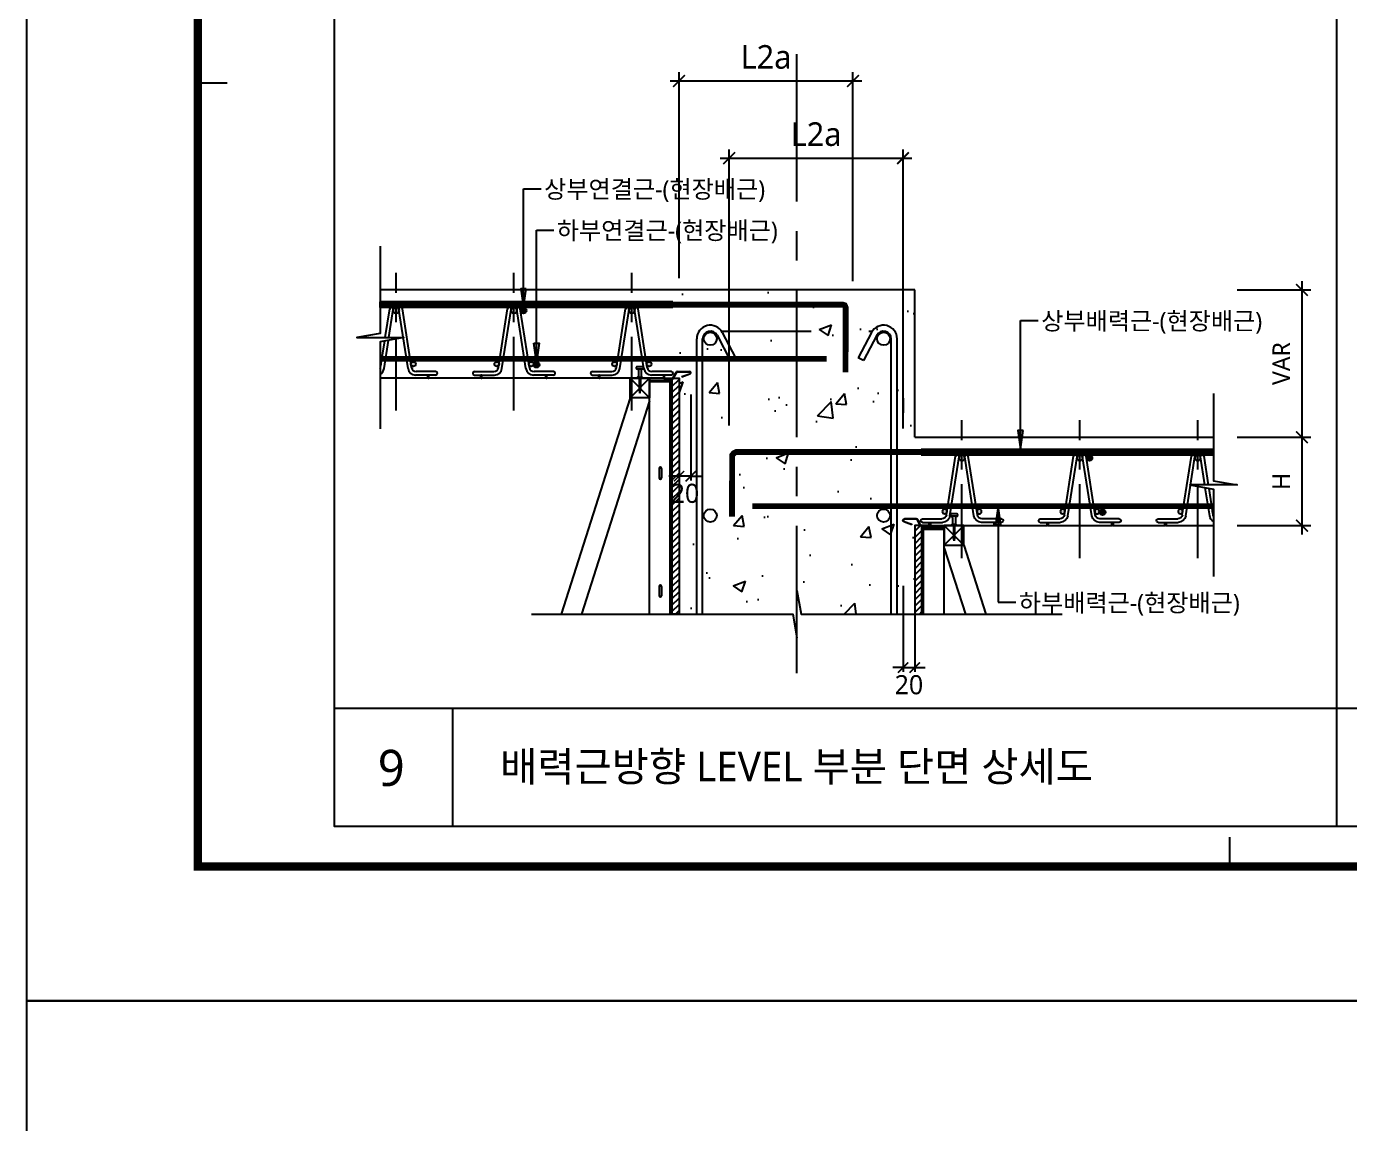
# Model space of a CAD drawing. Extents: x 10983 to 44623, y -18406 to 11294.
# Drawn here: x 10983 to 13227, y -6734 to -4873 of the extents above; entities that cross this region are included whole.
import ezdxf

# ---------------------------------------------------------------- set-up
doc = ezdxf.new("R2010")
doc.units = 0
doc.header["$LTSCALE"] = 100
doc.header["$MEASUREMENT"] = 0
doc.header["$PDMODE"] = 3
doc.header["$PDSIZE"] = 10
for name, pattern in [('CEN', [62, 60, -1, 0, -1]), ('CENTERX2', [4, 2.5, -0.5, 0.5, -0.5]), ('HID', [2.5, 1.5, -1])]:
    doc.linetypes.add(name, pattern=pattern)
doc.layers.get('0').update_dxf_attribs({"linetype": 'CONTINUOUS'})
doc.layers.get('Defpoints').update_dxf_attribs({"color": 165, "linetype": 'CONTINUOUS'})
for name, color, linetype in [('-상부연결근', 4, 'CONTINUOUS'), ('-하부배력근', 3, 'CONTINUOUS'), ('-하부연결근', 4, 'CONTINUOUS'), ('DECK-CEN', 1, 'CEN'), ('DECK-CON', 2, 'CONTINUOUS'), ('DECK-DIM', 255, 'CONTINUOUS'), ('DECK-ETC STEEL', 6, 'CONTINUOUS'), ('DECK-HATCH', 251, 'CONTINUOUS'), ('DECK-LATTICE', 7, 'CONTINUOUS'), ('DECK-MAIN BAR', 2, 'CONTINUOUS'), ('DECK-PG', 4, 'CONTINUOUS'), ('DECK-RC', 251, 'CONTINUOUS'), ('DECK-RC(ETC)', 252, 'CONTINUOUS'), ('DECK-TABLE', 7, 'CONTINUOUS'), ('DECK-TEXT', 7, 'CONTINUOUS'), ('DECK-TITLE TEXT', 3, 'CONTINUOUS'), ('DECK-TRANS', 3, 'CONTINUOUS'), ('form', 7, 'CONTINUOUS')]:
    doc.layers.add(name, color=color, linetype=linetype)
doc.styles.add('SY Panel', font='malgun.ttf')
doc.styles.add('VICON TEXT', font='malgun.ttf')
doc.dimstyles.new('STDECK-DIM', dxfattribs={"dimtxt": 35, "dimasz": 20, "dimexe": 15, "dimexo": 40, "dimgap": 10, "dimtad": 1, "dimdec": 0, "dimtxsty": 'SY Panel', "dimblk": 'ARCHTICK', "dimcen": 2.5, "dimdle": 15, "dimclrd": 7, "dimclre": 7, "dimclrt": 6, "dimadec": 0, "dimazin": 0, "dimtfac": 1, "dimtdec": 0, "dimtmove": 0, "dimatfit": 3, "dimldrblk": 'ARCHTICK', "dimfxl": 1, "dimarcsym": 0})
doc.dimstyles.new('STDECK-DIM 2', dxfattribs={"dimscale": 2.5, "dimtxt": 12, "dimasz": 7, "dimexe": 3, "dimexo": 3, "dimgap": 3, "dimtad": 1, "dimdec": 0, "dimlunit": 6, "dimtxsty": 'VICON TEXT', "dimblk": 'ARCHTICK', "dimcen": 2.5, "dimclrd": 7, "dimclre": 7, "dimclrt": 6, "dimadec": 0, "dimazin": 0, "dimtfac": 1, "dimtdec": 0, "dimtix": 1, "dimtmove": 0, "dimatfit": 3, "dimfxl": 1, "dimarcsym": 0})
pattern_1 = [(45, (-603.847, -5267.392), (-5.303301, 5.303301), [])]

# ---------------------------------------------------------------- blocks, each defined once
blk = doc.blocks.new('_ArchTick')
at = {"color": 0, "linetype": 'ByBlock', "const_width": 0.15}
blk.add_lwpolyline([(-0.5, -0.5), (0.5, 0.5)], dxfattribs=at)
blk = doc.blocks.new('*D262')
at = {"layer": 'DECK-DIM', "color": 7, "lineweight": -2}
for p, q in [((12469.5, -5822.1), (12469.5, -5968.2)), ((12489.5, -5822.1), (12489.5, -5968.2)), ((12469.5, -5960.7), (12452, -5960.7)), ((12469.5, -5960.7), (12489.5, -5960.7)), ((12489.5, -5960.7), (12507, -5960.7))]:
    blk.add_line(p, q, dxfattribs=at)
at = {"layer": 'Defpoints', "color": 0, "ltscale": 0.5}
for p in [(12469.5, -5814.6), (12489.5, -5814.6), (12489.5, -5960.7)]:
    blk.add_point(p, dxfattribs=at)
at = {"layer": 'DECK-DIM', "color": 7, "lineweight": -2, "ltscale": 0.5, "xscale": 17.5, "yscale": 17.5, "zscale": 17.5}
blk.add_blockref('_ArchTick', (12469.5, -5960.7), dxfattribs=at)
at = {"layer": 'DECK-DIM', "color": 7, "lineweight": -2, "ltscale": 0.5, "xscale": 17.5, "yscale": 17.5, "zscale": 17.5, "rotation": 180}
blk.add_blockref('_ArchTick', (12489.5, -5960.7), dxfattribs=at)
at = {"layer": 'DECK-DIM', "color": 6, "ltscale": 0.5, "insert": (12479.5, -5990), "char_height": 32.5, "attachment_point": 5, "style": 'VICON TEXT'}
blk.add_mtext('20', dxfattribs=at)
blk = doc.blocks.new('*D263')
at = {"layer": 'DECK-DIM', "color": 7, "lineweight": -2}
for p, q in [((12089.5, -5497.4), (12089.5, -5643.5)), ((12109.5, -5497.4), (12109.5, -5643.5)), ((12089.5, -5636), (12072, -5636)), ((12109.5, -5636), (12089.5, -5636)), ((12109.5, -5636), (12127, -5636))]:
    blk.add_line(p, q, dxfattribs=at)
at = {"layer": 'Defpoints', "color": 0, "ltscale": 0.5}
for p in [(12089.5, -5489.9), (12109.5, -5489.9), (12089.5, -5636)]:
    blk.add_point(p, dxfattribs=at)
at = {"layer": 'DECK-DIM', "color": 7, "lineweight": -2, "ltscale": 0.5, "xscale": 17.5, "yscale": 17.5, "zscale": 17.5}
blk.add_blockref('_ArchTick', (12089.5, -5636), dxfattribs=at)
at = {"layer": 'DECK-DIM', "color": 7, "lineweight": -2, "ltscale": 0.5, "xscale": 17.5, "yscale": 17.5, "zscale": 17.5, "rotation": 180}
blk.add_blockref('_ArchTick', (12109.5, -5636), dxfattribs=at)
at = {"layer": 'DECK-DIM', "color": 6, "ltscale": 0.5, "insert": (12099.5, -5665.3), "char_height": 32.5, "attachment_point": 5, "style": 'VICON TEXT'}
blk.add_mtext('20', dxfattribs=at)
blk = doc.blocks.new('*D267')
at = {"layer": 'DECK-DIM', "color": 7, "lineweight": -2}
for p, q in [((13146.2, -5554.9), (13146.2, -5734.9)), ((13036.2, -5569.9), (13161.2, -5569.9)), ((13036.2, -5719.9), (13161.2, -5719.9))]:
    blk.add_line(p, q, dxfattribs=at)
at = {"layer": 'Defpoints', "color": 0, "ltscale": 0.5}
for p in [(12996.2, -5569.9), (12996.2, -5719.9), (13146.2, -5719.9)]:
    blk.add_point(p, dxfattribs=at)
at = {"layer": 'DECK-DIM', "color": 7, "lineweight": -2, "ltscale": 0.5, "xscale": 20, "yscale": 20, "zscale": 20}
for p, rotation in [((13146.2, -5569.9), 90), ((13146.2, -5719.9), 270)]:
    blk.add_blockref('_ArchTick', p, dxfattribs=dict(at, rotation=rotation))
at = {"layer": 'DECK-DIM', "color": 6, "ltscale": 0.5, "insert": (13111.2, -5644.9), "char_height": 30, "attachment_point": 5, "rotation": 90, "style": 'SY Panel'}
blk.add_mtext('H', dxfattribs=at)
blk = doc.blocks.new('*D268')
at = {"layer": 'DECK-DIM', "color": 7, "lineweight": -2}
for p, q in [((13146.2, -5304.9), (13146.2, -5584.9)), ((13036.2, -5319.9), (13161.2, -5319.9)), ((13036.2, -5569.9), (13161.2, -5569.9))]:
    blk.add_line(p, q, dxfattribs=at)
at = {"layer": 'Defpoints', "color": 0, "ltscale": 0.5}
for p in [(12996.2, -5319.9), (12996.2, -5569.9), (13146.2, -5569.9)]:
    blk.add_point(p, dxfattribs=at)
at = {"layer": 'DECK-DIM', "color": 7, "lineweight": -2, "ltscale": 0.5, "xscale": 20, "yscale": 20, "zscale": 20}
for p, rotation in [((13146.2, -5319.9), 90), ((13146.2, -5569.9), 270)]:
    blk.add_blockref('_ArchTick', p, dxfattribs=dict(at, rotation=rotation))
at = {"layer": 'DECK-DIM', "color": 6, "ltscale": 0.5, "insert": (13111.2, -5444.9), "char_height": 30, "attachment_point": 5, "rotation": 90, "style": 'SY Panel'}
blk.add_mtext('VAR', dxfattribs=at)
blk = doc.blocks.new('*D317')
at = {"layer": 'DECK-DIM', "color": 7, "lineweight": -2}
for p, q in [((12089.5, -5299.9), (12089.5, -4950.5)), ((12384.5, -5304.9), (12384.5, -4950.5)), ((12074.5, -4965.5), (12399.5, -4965.5))]:
    blk.add_line(p, q, dxfattribs=at)
at = {"layer": 'Defpoints', "color": 0, "ltscale": 0.5}
for p in [(12384.5, -4965.5), (12089.5, -5339.9), (12384.5, -5344.9)]:
    blk.add_point(p, dxfattribs=at)
at = {"layer": 'DECK-DIM', "color": 7, "lineweight": -2, "ltscale": 0.5, "xscale": 20, "yscale": 20, "zscale": 20, "rotation": 180}
blk.add_blockref('_ArchTick', (12089.5, -4965.5), dxfattribs=at)
at = {"layer": 'DECK-DIM', "color": 7, "lineweight": -2, "ltscale": 0.5, "xscale": 20, "yscale": 20, "zscale": 20}
blk.add_blockref('_ArchTick', (12384.5, -4965.5), dxfattribs=at)
at = {"layer": 'DECK-DIM', "color": 6, "ltscale": 0.5, "insert": (12237, -4924.9), "char_height": 40, "attachment_point": 5, "style": 'SY Panel'}
blk.add_mtext('L2a', dxfattribs=at)
blk = doc.blocks.new('*D318')
at = {"layer": 'DECK-DIM', "color": 7, "lineweight": -2}
for p, q in [((12174.5, -5549.9), (12174.5, -5081.5)), ((12469.5, -5554.9), (12469.5, -5081.5)), ((12159.5, -5096.5), (12484.5, -5096.5))]:
    blk.add_line(p, q, dxfattribs=at)
at = {"layer": 'Defpoints', "color": 0, "ltscale": 0.5}
for p in [(12469.5, -5096.5), (12174.5, -5589.9), (12469.5, -5594.9)]:
    blk.add_point(p, dxfattribs=at)
at = {"layer": 'DECK-DIM', "color": 7, "lineweight": -2, "ltscale": 0.5, "xscale": 20, "yscale": 20, "zscale": 20, "rotation": 180}
blk.add_blockref('_ArchTick', (12174.5, -5096.5), dxfattribs=at)
at = {"layer": 'DECK-DIM', "color": 7, "lineweight": -2, "ltscale": 0.5, "xscale": 20, "yscale": 20, "zscale": 20}
blk.add_blockref('_ArchTick', (12469.5, -5096.5), dxfattribs=at)
at = {"layer": 'DECK-DIM', "color": 6, "ltscale": 0.5, "insert": (12322, -5055.9), "char_height": 40, "attachment_point": 5, "style": 'SY Panel'}
blk.add_mtext('L2a', dxfattribs=at)
blk = doc.blocks.new('tg4')
at = {"layer": 'DECK-MAIN BAR'}
h = blk.add_hatch(color=256, dxfattribs=at)
h.dxf.hatch_style = 1
h.paths.add_polyline_path([(7710.5, 42136.7, 0.414214), (7705.5, 42131.7, 0.414214), (7710.5, 42126.7)])
h.paths.add_polyline_path([(7735.8, 42040.8, 1), (7743.8, 42040.8, 1)])
h.paths.add_polyline_path([(7710.5, 42136.7), (7710.5, 42126.7, 0.414214), (7715.5, 42131.7, 0.414214)])
edge = h.paths.add_edge_path()
edge.add_line((7683.8, 42043.8), (7683.8, 42037.7))
edge.add_arc((7681.2, 42040.7), 4, 310.4298, 409.5702)
h = blk.add_hatch(color=256, dxfattribs=at)
h.dxf.hatch_style = 1
h.paths.add_polyline_path([(7877.2, 42040.7, 1), (7885.2, 42040.7, 1)])
h.paths.add_polyline_path([(7910.5, 42136.7, 0.414214), (7905.5, 42131.7, 0.414214), (7910.5, 42126.7)])
h.paths.add_polyline_path([(7935.8, 42040.8, 1), (7943.8, 42040.8, 1)])
h.paths.add_polyline_path([(7910.5, 42136.7), (7910.5, 42126.7, 0.414214), (7915.5, 42131.7, 0.414214)])
h = blk.add_hatch(color=256, dxfattribs=at)
h.dxf.hatch_style = 1
h.paths.add_polyline_path([(8077.2, 42040.7, 1), (8085.2, 42040.7, 1)])
h.paths.add_polyline_path([(8110.5, 42136.7, 0.414214), (8105.5, 42131.7, 0.414214), (8110.5, 42126.7)])
h.paths.add_polyline_path([(8135.8, 42040.8, 1), (8143.8, 42040.8, 1)])
h.paths.add_polyline_path([(8110.5, 42136.7), (8110.5, 42126.7, 0.414214), (8115.5, 42131.7, 0.414214)])
at = {"layer": 'DECK-CEN', "linetype": 'CENTERX2', "ltscale": 0.5}
for p, q in [((7710.5, 41961.8), (7710.5, 42195.4)), ((7910.5, 41961.8), (7910.5, 42195.4)), ((8110.5, 41961.8), (8110.5, 42195.4))]:
    blk.add_line(p, q, dxfattribs=at)
at = {"layer": 'DECK-LATTICE', "ltscale": 0.5}
for p, q in [((8179.9, 42146.7), (7683.8, 42146.7)), ((8179.9, 42136.7), (7683.8, 42136.7)), ((7692.2, 42085.7), (7699.7, 42134.3)), ((7698.3, 42085.7), (7705.7, 42133.6)), ((7730.8, 42033.2), (7715.2, 42133.6)), ((7736.6, 42035), (7721.2, 42134.3)), ((7884.3, 42035), (7899.7, 42134.3)), ((7890.1, 42033.2), (7905.7, 42133.6)), ((7930.8, 42033.2), (7915.2, 42133.6)), ((7936.6, 42035), (7921.2, 42134.3)), ((8084.3, 42035), (8099.7, 42134.3)), ((8090.1, 42033.2), (8105.7, 42133.6)), ((8130.8, 42033.2), (8115.2, 42133.6)), ((8136.6, 42035), (8121.2, 42134.3)), ((7684.3, 42035), (7691.3, 42080)), ((7690.1, 42033.2), (7697.6, 42081.1)), ((7777.5, 42022.2), (7743.7, 42022.2)), ((7777.5, 42028.2), (7744.5, 42028.2)), ((7843.5, 42028.2), (7876.4, 42028.2)), ((7843.5, 42022.2), (7877.3, 42022.2)), ((7977.5, 42022.2), (7943.7, 42022.2)), ((7977.5, 42028.2), (7944.5, 42028.2)), ((8043.5, 42028.2), (8076.4, 42028.2)), ((8043.5, 42022.2), (8077.3, 42022.2)), ((8177.5, 42022.2), (8143.7, 42022.2)), ((8177.5, 42028.2), (8144.5, 42028.2))]:
    blk.add_line(p, q, dxfattribs=at)
for centre, radius, start, end in [((7702.7, 42133.7), 3.01, 349.5852, 169.9415), ((7718.2, 42133.7), 3.01, 10.0585, 190.4148), ((7902.7, 42133.7), 3.01, 349.5852, 169.9415), ((7918.2, 42133.7), 3.01, 10.0585, 190.4148), ((8102.7, 42133.7), 3.01, 349.5852, 169.9415), ((8118.2, 42133.7), 3.01, 10.0585, 190.4148), ((7676.4, 42036.2), 8, 336.4782, 351.1777), ((7677.3, 42035.2), 13, 299.8906, 351.1777), ((7743.7, 42035.2), 13, 188.8223, 270), ((7744.5, 42036.2), 8, 188.8223, 270), ((7777.5, 42025.2), 3, 270, 90), ((7843.5, 42025.2), 3, 90, 270), ((7876.4, 42036.2), 8, 270, 351.1777), ((7877.3, 42035.2), 13, 270, 351.1777), ((7943.7, 42035.2), 13, 188.8223, 270), ((7944.5, 42036.2), 8, 188.8223, 270), ((7977.5, 42025.2), 3, 270, 90), ((8043.5, 42025.2), 3, 90, 270), ((8076.4, 42036.2), 8, 270, 351.1777), ((8077.3, 42035.2), 13, 270, 351.1777), ((8143.7, 42035.2), 13, 188.8223, 270), ((8144.5, 42036.2), 8, 188.8223, 270), ((8177.5, 42025.2), 3, 270, 90)]:
    blk.add_arc(centre, radius, start, end, dxfattribs=at)
at = {"layer": 'DECK-MAIN BAR', "ltscale": 0.5}
for centre, radius in [((7710.5, 42131.7), 5), ((7910.5, 42131.7), 5), ((8110.5, 42131.7), 5), ((7739.8, 42040.8), 4), ((7881.2, 42040.7), 4), ((7939.8, 42040.8), 4), ((8081.2, 42040.7), 4), ((8139.8, 42040.8), 4)]:
    blk.add_circle(centre, radius, dxfattribs=at)
blk.add_arc((7681.2, 42040.7), 4, 310.4298, 49.5702, dxfattribs=at)
at = {"layer": 'DECK-PG', "ltscale": 0.5}
for p, q in [((7764.7, 42017.2), (7683.8, 42017.2)), ((7765, 42016.7), (7683.8, 42016.7)), ((7855, 42016.7), (7766, 42016.7)), ((7854.7, 42017.2), (7766.2, 42017.2)), ((7965, 42016.7), (7856, 42016.7)), ((7964.7, 42017.2), (7856.2, 42017.2)), ((8055, 42016.7), (7966, 42016.7)), ((8054.7, 42017.2), (7966.2, 42017.2)), ((8165, 42016.7), (8056, 42016.7)), ((8164.7, 42017.2), (8056.2, 42017.2))]:
    blk.add_line(p, q, dxfattribs=at)
at = {"layer": 'DECK-PG'}
for p, q in [((7764, 42021.2), (7764, 42018.7)), ((7764.5, 42018.7), (7764.5, 42021.2)), ((7765, 42021.2), (7765, 42017.5)), ((7765, 42018.7), (7765, 42020.7)), ((7765.5, 42021.2), (7765.5, 42017.2)), ((7766, 42017.5), (7766, 42021.2)), ((7854, 42021.2), (7854, 42018.7)), ((7854.5, 42018.7), (7854.5, 42021.2)), ((7855, 42021.2), (7855, 42017.5)), ((7855, 42018.7), (7855, 42020.7)), ((7855.5, 42021.2), (7855.5, 42017.2)), ((7856, 42017.5), (7856, 42021.2)), ((7964, 42021.2), (7964, 42018.7)), ((7964.5, 42018.7), (7964.5, 42021.2)), ((7965, 42021.2), (7965, 42017.5)), ((7965, 42018.7), (7965, 42020.7)), ((7965.5, 42021.2), (7965.5, 42017.2)), ((7966, 42017.5), (7966, 42021.2)), ((8054, 42021.2), (8054, 42018.7)), ((8054.5, 42018.7), (8054.5, 42021.2)), ((8055, 42021.2), (8055, 42017.5)), ((8055, 42018.7), (8055, 42020.7)), ((8055.5, 42021.2), (8055.5, 42017.2)), ((8056, 42017.5), (8056, 42021.2)), ((8164, 42021.2), (8164, 42018.7)), ((8164.5, 42018.7), (8164.5, 42021.2)), ((8165, 42021.2), (8165, 42017.5)), ((8165, 42018.7), (8165, 42020.7)), ((8165.5, 42021.2), (8165.5, 42017.2)), ((8166, 42017.5), (8166, 42021.2)), ((8166, 42016.7), (8179.9, 42016.7)), ((8166.2, 42017.2), (8179.9, 42017.2)), ((8180.8, 42017.8), (8186.1, 42027.5)), ((8181.3, 42017.5), (8186.6, 42027.2)), ((8187.4, 42028.2), (8208.1, 42028.2)), ((8187.4, 42027.7), (8208.1, 42027.7)), ((8208.7, 42023.9), (8195.4, 42019.1)), ((8208.6, 42023.9), (8195.4, 42019.1)), ((8195.4, 42019.1), (8195.5, 42018.6)), ((8208.9, 42023.5), (8195.5, 42018.6))]:
    blk.add_line(p, q, dxfattribs=at)
for centre, radius, start, end in [((7765, 42021.2), 1, 0, 180), ((7765, 42021.2), 1, 0, 180), ((7764.5, 42018.7), 0.5, 180, 0), ((7765, 42021.2), 0.5, 0, 180), ((7764.7, 42017.5), 0.25, 270, 0), ((7765, 42017.2), 0.5, 270, 0), ((7766, 42017.2), 0.5, 180, 270), ((7766.2, 42017.5), 0.25, 180, 270), ((7855, 42021.2), 1, 0, 180), ((7855, 42021.2), 1, 0, 180), ((7854.5, 42018.7), 0.5, 180, 0), ((7855, 42021.2), 0.5, 0, 180), ((7854.7, 42017.5), 0.25, 270, 0), ((7855, 42017.2), 0.5, 270, 0), ((7856, 42017.2), 0.5, 180, 270), ((7856.2, 42017.5), 0.25, 180, 270), ((7965, 42021.2), 1, 0, 180), ((7965, 42021.2), 1, 0, 180), ((7964.5, 42018.7), 0.5, 180, 0), ((7965, 42021.2), 0.5, 0, 180), ((7964.7, 42017.5), 0.25, 270, 0), ((7965, 42017.2), 0.5, 270, 0), ((7966, 42017.2), 0.5, 180, 270), ((7966.2, 42017.5), 0.25, 180, 270), ((8055, 42021.2), 1, 0, 180), ((8055, 42021.2), 1, 0, 180), ((8054.5, 42018.7), 0.5, 180, 0), ((8055, 42021.2), 0.5, 0, 180), ((8054.7, 42017.5), 0.25, 270, 0), ((8055, 42017.2), 0.5, 270, 0), ((8056, 42017.2), 0.5, 180, 270), ((8056.2, 42017.5), 0.25, 180, 270), ((8165, 42021.2), 1, 0, 180), ((8165, 42021.2), 1, 0, 180), ((8164.5, 42018.7), 0.5, 180, 0), ((8165, 42021.2), 0.5, 0, 180), ((8164.7, 42017.5), 0.25, 270, 0), ((8165, 42017.2), 0.5, 270, 0), ((8166, 42017.2), 0.5, 180, 270), ((8166.2, 42017.5), 0.25, 180, 270), ((8179.9, 42018.3), 1.05, 270, 331.3895), ((8179.9, 42018.3), 1.55, 270, 331.3895), ((8187.4, 42026.8), 1.46, 90, 151.3895), ((8187.4, 42026.8), 0.955, 90, 151.3895), ((8208.1, 42025.8), 2.46, 290, 90), ((8208.1, 42025.8), 1.96, 290, 90)]:
    blk.add_arc(centre, radius, start, end, dxfattribs=at)

msp = doc.modelspace()

# ---------------------------------------------------------------- hatches: boundary and pattern name
at = {"layer": '-상부연결근', "linetype": 'ByBlock'}
h = msp.add_hatch(color=0, dxfattribs=at)
h.paths.add_polyline_path([(11830.3, -5318.4), (11825.6, -5318.4), (11825.6, -5349.9)])
h.paths.add_polyline_path([(11825.6, -5318.4), (11820.9, -5318.4), (11825.6, -5349.9)])
at = {"layer": '-상부연결근'}
h = msp.add_hatch(color=256, dxfattribs=at)
h.dxf.hatch_style = 1
h.paths.add_polyline_path([(11830.6, -5354.9, 1), (11820.6, -5354.9, 1)])
h = msp.add_hatch(color=256, dxfattribs=at)
h.dxf.hatch_style = 1
h.paths.add_polyline_path([(12790.6, -5604.9, 1), (12780.6, -5604.9, 1)])
at = {"layer": '-하부배력근', "linetype": 'ByBlock'}
h = msp.add_hatch(color=0, dxfattribs=at)
h.paths.add_polyline_path([(12626.1, -5718.3), (12630.8, -5718.3), (12630.8, -5686.9)])
h.paths.add_polyline_path([(12630.8, -5718.3), (12635.5, -5718.3), (12630.8, -5686.9)])
at = {"layer": '-하부연결근', "linetype": 'ByBlock'}
h = msp.add_hatch(color=0, dxfattribs=at)
h.paths.add_polyline_path([(11847.8, -5441.8), (11847.8, -5410.4), (11843.1, -5410.4)])
h.paths.add_polyline_path([(11847.8, -5441.8), (11852.5, -5410.4), (11847.8, -5410.4)])
at = {"layer": '-하부연결근'}
h = msp.add_hatch(color=256, dxfattribs=at)
h.dxf.hatch_style = 1
h.paths.add_polyline_path([(11852.8, -5446.8, 1), (11842.8, -5446.8, 1)])
h = msp.add_hatch(color=256, dxfattribs=at)
h.dxf.hatch_style = 1
h.paths.add_polyline_path([(12812.9, -5696.9, 1), (12802.9, -5696.9, 1)])
at = {"linetype": 'ByBlock'}
h = msp.add_hatch(color=256, dxfattribs=at)
h.paths.add_polyline_path([(12673.5, -5558.4), (12668.8, -5558.4), (12668.8, -5589.9)])
h.paths.add_polyline_path([(12668.8, -5558.4), (12664.1, -5558.4), (12668.8, -5589.9)])
at = {"layer": 'DECK-HATCH'}
h = msp.add_hatch(dxfattribs=at)
h.set_pattern_fill('AR-CONC', color=256, scale=30, style=0)
h.set_pattern_definition([(50, (-603.85, -5267.4), (215.178, -18.8256), [22.5, -247.5]), (355, (-603.85, -5267.4), (-41.6254, 225.6576), [18, -198]), (100.4514, (-585.92, -5268.96), (173.5527, 206.832), [19.122, -210.3426]), (46.1842, (-603.85, -5207.4), (320.1724, -49.656), [33.75, -371.25]), (96.6356, (-577.17, -5211.53), (280.3986, 292.2356), [28.683, -315.514]), (351.1842, (-603.85, -5207.4), (280.399, 292.2356), [27, -297]), (21, (-573.85, -5222.4), (179.072, -120.7857), [22.5, -247.5]), (326, (-573.85, -5222.4), (72.9946, 217.545), [18, -198]), (71.4514, (-558.92, -5232.46), (252.0667, 96.7593), [19.122, -210.3426]), (37.5, (-603.85, -5267.39), (3.64796, 99.86816), [0, -195.6, 0, -201, 0, -198.75]), (7.5, (-603.85, -5267.39), (78.9209, 118.3235), [0, -114.6, 0, -191.1, 0, -75.75]), (327.5, (-670.75, -5267.39), (160.14673, -6.76646), [0, -75, 0, -234, 0, -310.5]), (317.5, (-700.75, -5267.39), (174.9559, 30.0315), [0, -97.5, 0, -155.4, 0, -220.5])])
h.paths.add_polyline_path([(12289.5, -5319.9), (12089.5, -5319.9), (12089.5, -5870), (12282.4, -5870), (12289.5, -5910), (12289.5, -5830)])
h.paths.add_polyline_path([(12489.5, -5319.9), (12289.5, -5319.9), (12289.5, -5830), (12296.5, -5870), (12489.5, -5870)])
at = {"layer": 'DECK-HATCH', "linetype": 'ByBlock'}
h = msp.add_hatch(dxfattribs=at)
h.set_pattern_fill('ANSI31', color=256, scale=60, style=0)
h.set_pattern_definition(pattern_1)
h.paths.add_polyline_path([(12089.5, -5469.9), (12077.5, -5469.9), (12077.5, -5870), (12089.5, -5870)])
h.paths.add_polyline_path([(12070.2, -5588.5), (12128.8, -5588.5), (12128.8, -5633.5), (12070.2, -5633.5)], flags=9)
h = msp.add_hatch(dxfattribs=at)
h.set_pattern_fill('ANSI31', color=256, scale=60, style=0)
h.set_pattern_definition(pattern_1)
h.paths.add_polyline_path([(12501.5, -5719.9), (12489.5, -5719.9), (12489.5, -5870), (12501.5, -5870)])

# ---------------------------------------------------------------- linework, layer by layer
at = {"layer": '-상부연결근', "color": 0, "linetype": 'ByBlock'}
for p, q in [((11825.6, -5148.3), (11855.6, -5148.3)), ((11825.6, -5349.9), (11825.6, -5148.3))]:
    msp.add_line(p, q, dxfattribs=at)
msp.add_lwpolyline([(11830.3, -5318.4), (11820.9, -5318.4), (11825.6, -5349.9), (11830.3, -5318.4)], dxfattribs=at)
at = {"layer": '-상부연결근'}
for centre in [(11825.6, -5354.9), (12785.6, -5604.9)]:
    msp.add_circle(centre, 5, dxfattribs=at)
at = {"layer": '-하부배력근', "color": 0, "linetype": 'ByBlock'}
for p, q in [((12630.8, -5686.9), (12630.8, -5850)), ((12630.8, -5850), (12660.8, -5850))]:
    msp.add_line(p, q, dxfattribs=at)
at = {"layer": '-하부배력근', "ltscale": 0.5, "const_width": 10}
for points in [[(11582.8, -5436.9), (12340.2, -5436.9)], [(12996.2, -5686.9), (12214, -5686.9)]]:
    msp.add_lwpolyline(points, dxfattribs=at)
at = {"layer": '-하부배력근', "color": 0, "linetype": 'ByBlock'}
msp.add_lwpolyline([(12626.1, -5718.3), (12635.5, -5718.3), (12630.8, -5686.9), (12626.1, -5718.3)], dxfattribs=at)
at = {"layer": '-하부연결근', "color": 0, "linetype": 'ByBlock'}
for p, q in [((11847.8, -5218.4), (11877, -5218.4)), ((11847.8, -5441.8), (11847.8, -5218.4))]:
    msp.add_line(p, q, dxfattribs=at)
msp.add_lwpolyline([(11843.1, -5410.4), (11852.5, -5410.4), (11847.8, -5441.8), (11843.1, -5410.4)], dxfattribs=at)
at = {"layer": '-하부연결근'}
for centre in [(11847.8, -5446.8), (12807.9, -5696.9)]:
    msp.add_circle(centre, 5, dxfattribs=at)
at = {"linetype": 'ByBlock'}
for p, q in [((12668.8, -5589.9), (12668.8, -5371.8)), ((12668.8, -5371.8), (12698.8, -5371.8))]:
    msp.add_line(p, q, dxfattribs=at)
msp.add_lwpolyline([(12673.5, -5558.4), (12664.1, -5558.4), (12668.8, -5589.9), (12673.5, -5558.4)], dxfattribs=at)
at = {"layer": 'DECK-CEN', "linetype": 'CENTERX2'}
msp.add_line((12289.5, -5970), (12289.5, -4898), dxfattribs=at)
at = {"layer": 'DECK-CON'}
for p, q in [((12489.5, -5319.9), (11582.8, -5319.9)), ((12489.5, -5569.9), (12489.5, -5319.9)), ((12489.5, -5569.9), (12996.2, -5569.9))]:
    msp.add_line(p, q, dxfattribs=at)
for points in [[(11582.8, -5245.9), (11582.8, -5393.8), (11542.8, -5400.9), (11622.8, -5400.9), (11582.8, -5407.9), (11582.8, -5555.9)], [(12996.2, -5495.9), (12996.2, -5643.8), (13036.2, -5650.9), (12956.2, -5650.9), (12996.2, -5657.9), (12996.2, -5805.9)], [(11839.5, -5870), (12282.4, -5870), (12289.5, -5910), (12289.5, -5830), (12296.5, -5870), (12739.5, -5870)]]:
    msp.add_lwpolyline(points, dxfattribs=at)
for points in [[(12077.5, -5469.9), (12089.5, -5469.9), (12089.5, -5870), (12077.5, -5870)], [(12501.5, -5719.9), (12489.5, -5719.9), (12489.5, -5870), (12501.5, -5870)]]:
    msp.add_lwpolyline(points, close=True, dxfattribs=at)
at = {"layer": 'DECK-DIM', "color": 7}
for p, q in [((12089.5, -5503.7), (12089.5, -5528.7)), ((12469.5, -5503.7), (12469.5, -5528.7))]:
    msp.add_line(p, q, dxfattribs=at)
at = {"layer": 'DECK-ETC STEEL'}
for points in [[(12074.5, -5469.9), (12077.5, -5469.9), (12077.5, -5870), (12074.5, -5870), (12074.5, -5475.9), (12039.5, -5475.9), (12039.5, -5472.9), (12074.5, -5472.9), (12074.5, -5469.9), (12077.5, -5469.9)], [(12504.5, -5719.9), (12501.5, -5719.9), (12501.5, -5870), (12504.5, -5870), (12504.5, -5725.9), (12539.5, -5725.9), (12539.5, -5722.9), (12504.5, -5722.9), (12504.5, -5719.9), (12501.5, -5719.9)]]:
    msp.add_lwpolyline(points, dxfattribs=at)
at = {"layer": 'DECK-RC'}
for p, q in [((12119.5, -5870), (12119.5, -5402.9)), ((12129.5, -5870), (12129.5, -5402.9)), ((12154, -5396.8), (12176.5, -5439.8)), ((12162.9, -5392.2), (12185.3, -5435.2)), ((12416.1, -5392.2), (12393.6, -5435.2)), ((12425, -5396.8), (12402.5, -5439.8)), ((12449.5, -5870), (12449.5, -5402.9)), ((12459.5, -5870), (12459.5, -5402.9)), ((12176.5, -5439.8), (12185.3, -5435.2)), ((12402.5, -5439.8), (12393.6, -5435.2))]:
    msp.add_line(p, q, dxfattribs=at)
at = {"layer": 'DECK-RC', "linetype": 'HID'}
msp.add_line((12161.4, -5389.9), (12417.5, -5389.9), dxfattribs=at)
at = {"layer": 'DECK-RC'}
for centre in [(12142.5, -5402.9), (12436.5, -5402.9), (12142.5, -5702.9), (12436.5, -5702.9)]:
    msp.add_circle(centre, 11, dxfattribs=at)
for centre, radius, start, end in [((12142.5, -5402.9), 23, 27.5898, 180), ((12436.5, -5402.9), 23, 0, 152.4102), ((12142.5, -5402.9), 13, 27.5824, 180), ((12436.5, -5402.9), 13, 0, 152.4176)]:
    msp.add_arc(centre, radius, start, end, dxfattribs=at)
at = {"layer": 'DECK-RC(ETC)'}
for p, q in [((12017, -5450.9), (12017, -5452.9)), ((12018, -5449.9), (12028, -5449.9)), ((12018, -5453.9), (12028, -5453.9)), ((12029, -5450.9), (12029, -5452.9)), ((12039.5, -5502.9), (12006.5, -5469.9)), ((12006.5, -5502.9), (12039.5, -5469.9)), ((12019, -5468.5), (12019, -5469.3)), ((12019.6, -5467.9), (12020.1, -5467.9)), ((12019.6, -5469.9), (12026.4, -5469.9)), ((12020.1, -5467.9), (12025.9, -5467.9)), ((12020.7, -5456.2), (12020.7, -5466.6)), ((12022, -5467.9), (12024, -5467.9)), ((12022, -5469.9), (12022, -5490.4)), ((12024, -5469.9), (12024, -5490.4)), ((12025.3, -5456.2), (12025.3, -5466.6)), ((12025.9, -5467.9), (12026.4, -5467.9)), ((12027, -5468.5), (12027, -5469.3)), ((12039.5, -5870), (12039.5, -5475.9)), ((12022, -5490.4), (12023, -5495.4)), ((12023, -5495.4), (12024, -5490.4)), ((12006.5, -5502.9), (11889.5, -5870)), ((12039.5, -5508), (11924.1, -5870)), ((12056, -5622.9), (12056, -5638.9)), ((12060, -5622.9), (12060, -5638.9)), ((12550, -5700.9), (12550, -5702.9)), ((12561, -5699.9), (12551, -5699.9)), ((12562, -5700.9), (12562, -5702.9)), ((12539.5, -5752.9), (12572.5, -5719.9)), ((12572.5, -5752.9), (12539.5, -5719.9)), ((12561, -5703.9), (12551, -5703.9)), ((12552, -5718.5), (12552, -5719.3)), ((12553.1, -5717.9), (12552.6, -5717.9)), ((12559.4, -5719.9), (12552.6, -5719.9)), ((12558.9, -5717.9), (12553.1, -5717.9)), ((12553.7, -5706.2), (12553.7, -5716.6)), ((12557, -5717.9), (12555, -5717.9)), ((12555, -5719.9), (12555, -5740.4)), ((12557, -5719.9), (12557, -5740.4)), ((12558.3, -5706.2), (12558.3, -5716.6)), ((12559.4, -5717.9), (12558.9, -5717.9)), ((12560, -5718.5), (12560, -5719.3)), ((12539.5, -5870), (12539.5, -5725.9)), ((12556, -5745.4), (12555, -5740.4)), ((12557, -5740.4), (12556, -5745.4)), ((12539.5, -5758), (12575.2, -5870)), ((12572.5, -5752.9), (12609.8, -5870)), ((12056, -5822.9), (12056, -5838.9)), ((12060, -5822.9), (12060, -5838.9))]:
    msp.add_line(p, q, dxfattribs=at)
for points in [[(12006.5, -5469.9), (12039.5, -5469.9), (12039.5, -5502.9), (12006.5, -5502.9), (12006.5, -5469.9)], [(12572.5, -5719.9), (12539.5, -5719.9), (12539.5, -5752.9), (12572.5, -5752.9), (12572.5, -5719.9)]]:
    msp.add_lwpolyline(points, dxfattribs=at)
for centre, radius, start, end in [((12018, -5450.9), 1, 90, 180), ((12018, -5452.9), 1, 180, 270), ((12017.9, -5456.6), 2.75, 7.7709, 89.4479), ((12028, -5456.6), 2.75, 90.5521, 172.2291), ((12028, -5450.9), 1, 0, 90), ((12028, -5452.9), 1, 270, 0), ((12019.6, -5468.5), 0.6, 90, 180), ((12019.6, -5469.3), 0.6, 180, 270), ((12019.3, -5466.5), 1.39, 281.7725, 355.1369), ((12026.7, -5466.5), 1.39, 184.8631, 258.2275), ((12026.4, -5468.5), 0.6, 0, 90), ((12026.4, -5469.3), 0.6, 270, 0), ((12058, -5622.9), 2, 0, 180), ((12058, -5622.9), 2, 0, 180), ((12058, -5638.9), 2, 180, 0), ((12551, -5700.9), 1, 90, 180), ((12561, -5700.9), 1, 0, 90), ((12551, -5702.9), 1, 180, 270), ((12550.9, -5706.6), 2.75, 7.7709, 89.4479), ((12552.6, -5718.5), 0.6, 90, 180), ((12552.6, -5719.3), 0.6, 180, 270), ((12552.3, -5716.5), 1.39, 281.7725, 355.1369), ((12561, -5706.6), 2.75, 90.5521, 172.2291), ((12559.7, -5716.5), 1.39, 184.8631, 258.2275), ((12559.4, -5718.5), 0.6, 0, 90), ((12559.4, -5719.3), 0.6, 270, 0), ((12561, -5702.9), 1, 270, 0), ((12058, -5822.9), 2, 0, 180), ((12058, -5822.9), 2, 0, 180), ((12058, -5838.9), 2, 180, 0)]:
    msp.add_arc(centre, radius, start, end, dxfattribs=at)
at = {"layer": 'DECK-TABLE', "ltscale": 0.5}
for p, q in [((13205.1, -1280.1), (13205.1, -6230.1)), ((18305.1, -6030.1), (11505.1, -6030.1)), ((11705.1, -6030.1), (11705.1, -6230.1))]:
    msp.add_line(p, q, dxfattribs=at)
msp.add_lwpolyline([(11505.1, -1280.1), (18305.1, -1280.1), (18305.1, -6230.1), (11505.1, -6230.1)], close=True, dxfattribs=at)
at = {"layer": 'DECK-TRANS'}
for p, q in [((11582.8, -5349.9), (11582.8, -5339.9)), ((12996.2, -5599.9), (12996.2, -5589.9))]:
    msp.add_line(p, q, dxfattribs=at)
at = {"layer": 'DECK-TRANS', "ltscale": 0.5, "const_width": 10}
for points in [[(11582.8, -5344.9), (12367.2, -5344.9), (12370.6, -5346.1), (12372.2, -5349.9), (12371.9, -5459.9)], [(12996.2, -5594.9), (12186.6, -5594.9), (12182.5, -5597), (12179.6, -5600.5), (12179.5, -5704.9)]]:
    msp.add_lwpolyline(points, dxfattribs=at)
at = {"layer": 'Defpoints'}
for points in [[(10982.5, -6526.2), (19392.5, -6526.2), (19392.5, -586.2), (10982.5, -586.2)], [(10982.5, -12466.3), (19392.5, -12466.3), (19392.5, -6526.2), (10982.5, -6526.2)]]:
    msp.add_lwpolyline(points, close=True, dxfattribs=at)
at = {"layer": 'form', "color": 30}
for p, q in [((11273.2, -4968.8), (11323.2, -4968.8)), ((13023.9, -6298.4), (13023.9, -6248.4))]:
    msp.add_line(p, q, dxfattribs=at)
at = {"layer": 'form', "color": 30, "const_width": 14.2}
msp.add_lwpolyline([(11273.2, -980.1), (11273.2, -6298.4), (19226.8, -6298.4), (19226.8, -980.1)], close=True, dxfattribs=at)

# ---------------------------------------------------------------- block references
at = {"layer": 'DECK-LATTICE'}
msp.add_blockref('tg4', (3899, -47486.6), dxfattribs=at)
at = {"layer": 'DECK-LATTICE', "xscale": -1}
msp.add_blockref('tg4', (20679.9, -47736.6), dxfattribs=at)

# ---------------------------------------------------------------- texts
at = {"layer": '-상부연결근', "color": 0, "style": 'VICON TEXT'}
msp.add_text('상부연결근-(현장배근)', height=30, dxfattribs=at).set_placement((11860.7, -5164.1))
at = {"layer": '-하부배력근', "color": 0, "style": 'VICON TEXT'}
msp.add_text('하부배력근-(현장배근)', height=30, dxfattribs=at).set_placement((12665.9, -5865.8))
at = {"layer": '-하부연결근', "color": 0, "style": 'VICON TEXT'}
msp.add_text('하부연결근-(현장배근)', height=30, dxfattribs=at).set_placement((11882.1, -5234.2))
at = {"layer": 'DECK-TEXT', "style": 'VICON TEXT'}
msp.add_text('상부배력근-(현장배근)', height=30, dxfattribs=at).set_placement((12703.9, -5387.6))
at = {"layer": 'DECK-TITLE TEXT', "color": 3, "style": 'VICON TEXT'}
for s, height, p in [('9', 61.4, (11578.4, -6161.6)), ('배력근방향 LEVEL 부분 단면 상세도', 50.257, (11786.1, -6153.8))]:
    msp.add_text(s, height=height, dxfattribs=at).set_placement(p)

# ---------------------------------------------------------------- dimensions: what is measured, and where the dimension line sits
at = {"layer": 'DECK-DIM'}
for base, p1, p2, picture, middle in [((12384.5, -4965.5), (12089.5, -5339.9), (12384.5, -5344.9), '*D317', (12237, -4924.9)), ((12469.5, -5096.5), (12174.5, -5589.9), (12469.5, -5594.9), '*D318', (12322, -5055.9))]:
    dim = msp.add_linear_dim(base=base, p1=p1, p2=p2, text='L2a', dimstyle='STDECK-DIM', override={"dimtxt": 40, "dimgap": 20}, dxfattribs=at)
    dim.commit()
    dim.dimension.update_dxf_attribs({"geometry": picture, "text_midpoint": middle})
for base, p1, p2, text, picture, middle in [((13146.2, -5569.9), (12996.2, -5319.9), (12996.2, -5569.9), 'VAR', '*D268', (13111.2, -5444.9)), ((13146.2, -5719.9), (12996.2, -5569.9), (12996.2, -5719.9), 'H', '*D267', (13111.2, -5644.9))]:
    dim = msp.add_linear_dim(base=base, p1=p1, p2=p2, angle=90, text=text, dimstyle='STDECK-DIM', override={"dimtxt": 30, "dimgap": 20}, dxfattribs=at)
    dim.commit()
    dim.dimension.update_dxf_attribs({"geometry": picture, "text_midpoint": middle})
dim = msp.add_linear_dim(base=(12089.5, -5636), p1=(12109.5, -5489.9), p2=(12089.5, -5489.9), angle=180, dimstyle='STDECK-DIM 2', override={"dimtxt": 13, "dimgap": 5, "dimtad": 2, "dimtoh": 0}, dxfattribs=at)
dim.commit()
dim.dimension.update_dxf_attribs({"geometry": '*D263', "text_midpoint": (12099.5, -5665.3)})
dim = msp.add_linear_dim(base=(12489.5, -5960.7), p1=(12469.5, -5814.6), p2=(12489.5, -5814.6), dimstyle='STDECK-DIM 2', override={"dimtxt": 13, "dimgap": 5, "dimtad": 2, "dimtoh": 0}, dxfattribs=at)
dim.commit()
dim.dimension.update_dxf_attribs({"geometry": '*D262', "text_midpoint": (12479.5, -5990)})

doc.saveas('drawing.dxf')
